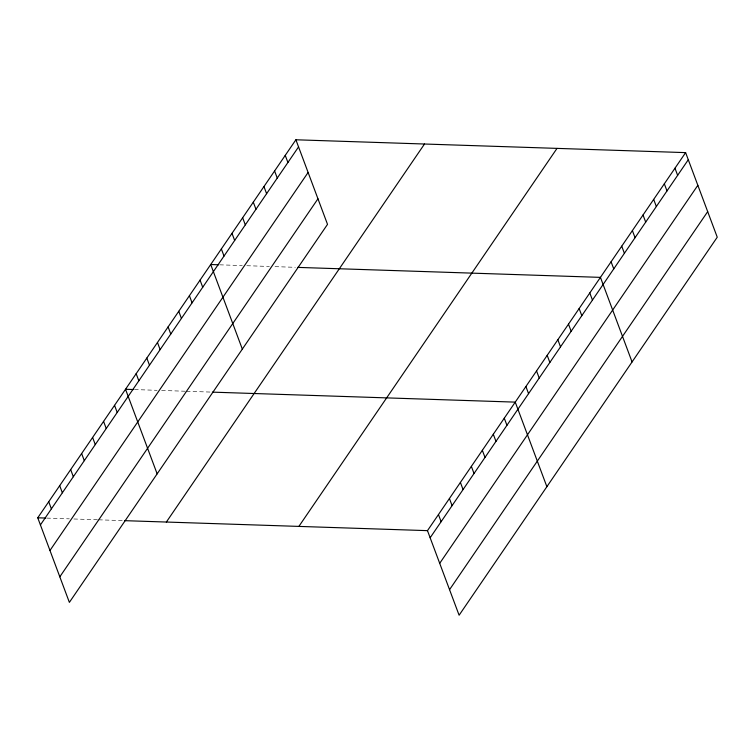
<?xml version="1.0" encoding="UTF-8"?>
<svg xmlns="http://www.w3.org/2000/svg" width="755" height="755" viewBox="0 0 755 755"><rect width="100%" height="100%" fill="white"/><g stroke="black" fill="none" stroke-linecap="round" stroke-linejoin="round"><path stroke-width="0.57" stroke-dasharray="3.77 2.83" d="M219.733 264.826L242.298 265.562M246.809 265.713L269.375 266.458M275.009 266.647L295.318 267.317M134.541 389.571L157.106 390.316M161.617 390.458L185.315 391.241M186.438 391.279L211.258 392.1M46.772 518.1L69.337 518.845M73.848 518.987L97.546 519.77M98.669 519.808L122.367 520.591"/><path stroke-width="1.13" d="M295.894 139.779L327.519 224.358L69.375 602.377L37.75 517.798L295.894 139.779L685.625 152.623L717.25 237.202L459.106 615.221L427.481 530.642L685.625 152.623M40.411 524.923L298.555 146.895M49.972 550.48L308.115 172.461M59.815 576.82L317.959 198.791M166.364 522.035L424.508 144.016M298.876 526.405L557.02 148.386M430.142 537.768L688.286 159.739M439.703 563.324L697.846 185.305M449.546 589.664L707.69 211.636M218.601 264.788L210.711 264.524L242.327 349.103M297.574 267.383L600.442 277.368L632.067 361.947M133.418 389.533L125.519 389.269L157.144 473.847M212.391 392.138L515.25 402.122L546.875 486.692M37.75 517.798L45.649 518.062M124.622 520.667L427.481 530.642M674.979 168.214L677.641 175.339M664.334 183.805L666.995 190.93M653.679 199.405L656.34 206.521M643.034 214.996L645.695 222.112M632.388 230.586L635.049 237.712M621.733 246.187L624.394 253.302M611.088 261.777L613.749 268.893M589.797 292.968L592.458 300.084M579.142 308.559L581.803 315.675M568.496 324.15L571.158 331.266M557.851 339.741L560.512 346.866M547.196 355.341L549.857 362.457M536.55 370.932L539.212 378.047M525.905 386.522L528.566 393.648M504.283 418.185L506.945 425.301M493.308 434.248L495.969 441.373M482.341 450.32L485.003 457.436M471.365 466.382L474.027 473.498M460.399 482.445L463.06 489.57M449.423 498.517L452.085 505.633M438.457 514.58L441.118 521.696M285.248 155.37L287.91 162.485M274.593 170.96L277.255 178.086M263.948 186.56L266.609 193.676M253.302 202.151L255.964 209.267M242.648 217.742L245.309 224.867M232.002 233.333L234.663 240.458M221.357 248.933L224.018 256.049M200.056 280.114L202.718 287.24M189.411 295.715L192.072 302.83M178.765 311.305L181.427 318.421M168.11 326.896L170.772 334.021M157.465 342.496L160.126 349.612M146.819 358.087L149.481 365.203M136.164 373.678L138.826 380.794M114.552 405.341L117.214 412.457M103.577 421.403L106.238 428.519M92.61 437.466L95.272 444.591M81.634 453.538L84.296 460.654M70.668 469.601L73.329 476.726M59.692 485.673L62.354 492.788M48.726 501.735L51.387 508.851"/></g></svg>
